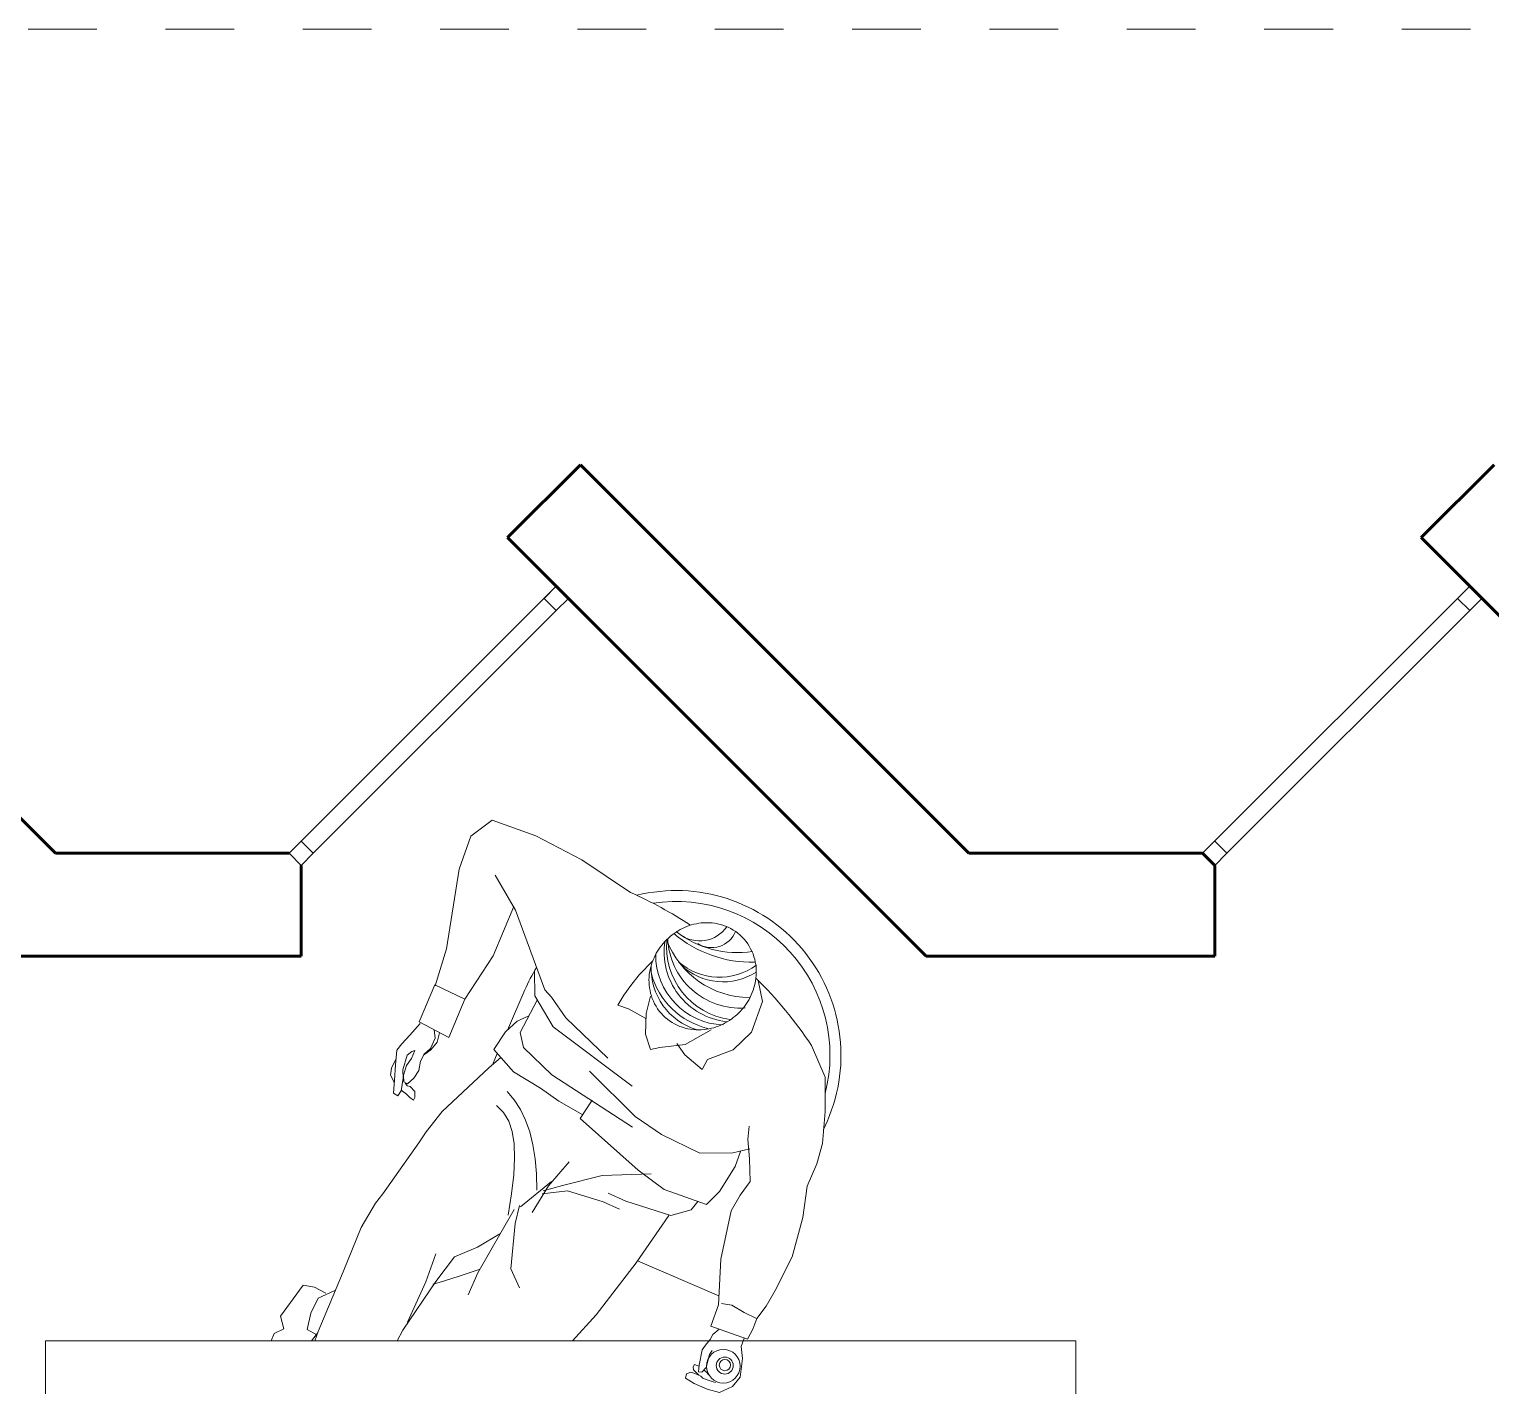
# Model space of a CAD drawing. Header units: millimetres. Extents: x 1 to 121, y 0 to 90.
# Drawn here: x 47.564 to 49.692, y 67.123 to 69.098 of the extents above; entities that cross this region are included whole.
import ezdxf

# ---------------------------------------------------------------- set-up
doc = ezdxf.new("R2010")
doc.units = ezdxf.units.MM
doc.linetypes.add('DASHED2', pattern=[0.375, 0.25, -0.125])
doc.linetypes.add('HIDDEN2', pattern=[0.1875, 0.125, -0.0625])
for name, color, linetype, lineweight in [('Equipamiento SR', 23, 'Continuous', 0), ('GRAFO 4', 7, 'Continuous', 30), ('Muros el', 144, 'Continuous', 60), ('proyecciones', 1, 'DASHED2', 5), ('Vanos', 140, 'Continuous', 5)]:
    doc.layers.add(name, color=color, linetype=linetype, lineweight=lineweight)

# ---------------------------------------------------------------- blocks, each defined once
blk = doc.blocks.new('A$C17076044')
at = {"layer": 'Equipamiento SR'}
for p, q in [((0.7034, 1.229), (0.6737, 1.2797)), ((0.7011, 1.2341), (0.6708, 1.1622)), ((0.7461, 1.1131), (0.7034, 1.229)), ((0.6708, 1.1622), (0.6298, 1.0991)), ((0.7309, 1.1401), (0.7316, 1.1042)), ((0.5858, 1.1201), (0.5634, 1.0662)), ((0.6298, 1.0991), (0.5858, 1.1201)), ((0.6917, 1.0543), (0.717, 1.1128)), ((0.6298, 1.0991), (0.6063, 1.0437)), ((0.7316, 1.1042), (0.7584, 1.0588)), ((0.6063, 1.0437), (0.5634, 1.0662)), ((0.7584, 1.0588), (0.8734, 0.9728)), ((0.6699, 1.0039), (0.6769, 1.0202)), ((1.152, 0.9094), (1.1575, 0.9222)), ((0.8297, 0.8426), (0.7717, 0.8281)), ((0.9008, 0.8449), (0.8297, 0.8426)), ((0.7717, 0.8281), (0.7439, 0.8204)), ((0.9995, 0.6671), (0.8812, 0.7182))]:
    blk.add_line(p, q, dxfattribs=at)
for points in [[(0.871, 1.2547), (0.8002, 1.3021), (0.7329, 1.3374), (0.6697, 1.3599), (0.6386, 1.3368), (0.6215, 1.2888), (0.6031, 1.1728), (0.5867, 1.1188)], [(0.8934, 1.071), (0.8682, 1.085), (0.8526, 1.0905), (0.8613, 1.105), (0.8714, 1.119), (0.8834, 1.1348), (0.9033, 1.1553)], [(0.7461, 1.1131), (0.7559, 1.1021), (0.7768, 1.0721), (0.838, 1.0136)], [(1.0569, 1.1267), (1.0631, 1.0959), (1.0472, 1.0514), (1.0205, 1.0257), (0.9828, 1.0115), (0.975, 0.9967), (0.95, 1.0182), (0.9383, 1.0349)], [(0.7352, 1.098), (0.7103, 1.0508), (0.7151, 1.029), (0.7563, 0.9892), (0.874, 0.9128)], [(0.9881, 1.0548), (0.9503, 1.0332), (0.9135, 1.0287), (0.9, 1.026), (0.8929, 1.0485), (0.8935, 1.0785), (0.9, 1.1038)], [(0.8014, 0.9311), (0.7666, 0.9506), (0.7398, 0.9699), (0.7003, 0.9937), (0.6718, 1.026), (0.689, 1.0519), (0.706, 1.0671), (0.722, 1.0748)], [(0.5645, 1.0637), (0.5498, 1.0469), (0.5379, 1.0343), (0.5307, 1.0252), (0.5288, 1.0036), (0.5275, 0.9812), (0.526, 0.9625), (0.532, 0.9587), (0.5368, 0.9659), (0.5397, 0.9844), (0.5393, 0.9962), (0.5456, 1.0178), (0.5523, 1.0233), (0.5569, 1.0248), (0.5521, 1.0131), (0.5447, 1.0026), (0.5403, 0.9887), (0.541, 0.9791), (0.5464, 0.9761), (0.5556, 0.9841), (0.5625, 0.9955), (0.5653, 1.0089), (0.5705, 1.019), (0.5799, 1.0277), (0.5866, 1.0427), (0.5848, 1.0547)], [(0.5929, 1.0505), (0.5893, 1.0365), (0.5803, 1.0255), (0.5696, 1.0177)], [(1.1343, 1.032), (1.1544, 0.9856), (1.1542, 0.9355), (1.1503, 0.8892), (1.1422, 0.8594), (1.128, 0.8268), (1.1219, 0.7813), (1.1065, 0.724), (1.0816, 0.6751), (1.0684, 0.6522), (1.0546, 0.6345), (1.049, 0.6189), (1.0412, 0.6041), (0.9877, 0.6231), (0.9988, 0.6543), (1.0024, 0.7209), (1.0173, 0.7909), (1.0305, 0.8138), (1.0451, 0.8337), (1.0443, 0.8666), (1.0418, 0.8951), (1.0437, 0.9145)], [(0.5295, 1.013), (0.5229, 0.9987), (0.5214, 0.9888), (0.527, 0.9784)], [(0.6822, 1.0142), (0.6644, 0.9993), (0.5965, 0.9356), (0.5734, 0.9062), (0.5626, 0.8899)], [(1.0446, 0.8816), (1.0197, 0.8754), (0.9718, 0.8749), (0.9162, 0.9022), (0.8778, 0.9284), (0.8111, 0.9944)], [(0.5369, 0.9667), (0.5447, 0.9611), (0.5498, 0.9559), (0.555, 0.9522), (0.5571, 0.9562), (0.557, 0.965), (0.5501, 0.9719), (0.5459, 0.9733), (0.5429, 0.9774)], [(0.7345, 0.8212), (0.734, 0.8449), (0.7321, 0.8669), (0.7288, 0.8873), (0.7241, 0.9061), (0.718, 0.9232), (0.7106, 0.9387), (0.7017, 0.9525), (0.6915, 0.9647)], [(0.693, 0.7847), (0.6977, 0.816), (0.7008, 0.8436), (0.7021, 0.8677), (0.7014, 0.8885), (0.6986, 0.9064), (0.6936, 0.9215), (0.686, 0.9342), (0.6758, 0.9447)], [(1.0312, 0.8777), (1.0233, 0.8556), (1.0006, 0.8193), (0.9815, 0.8004), (0.92, 0.8223), (0.8819, 0.8501), (0.7976, 0.9253), (0.8151, 0.952)], [(0.5101, 0.8156), (0.5626, 0.8899)], [(0.7814, 0.8623), (0.7515, 0.8277), (0.7275, 0.7886)], [(0.7561, 0.8336), (0.7105, 0.7971)], [(0.4113, 0.602), (0.4161, 0.6154), (0.4526, 0.7021), (0.4786, 0.767), (0.4996, 0.8022), (0.5101, 0.8156)], [(0.8549, 0.7934), (0.8312, 0.8044), (0.7791, 0.8204), (0.7423, 0.8159)], [(0.9689, 0.8049), (0.9594, 0.7925), (0.9296, 0.7844), (0.8641, 0.8052), (0.8382, 0.817)], [(0.7016, 0.793), (0.6488, 0.7007), (0.6346, 0.6687)], [(0.7094, 0.7988), (0.7029, 0.7726), (0.6965, 0.7065), (0.7095, 0.6791)], [(0.9266, 0.7842), (0.8793, 0.7155), (0.8209, 0.6394), (0.7862, 0.602)], [(0.6145, 0.7243), (0.6479, 0.7381), (0.6805, 0.7578)], [(0.6145, 0.7243), (0.5874, 0.6884), (0.5393, 0.6172), (0.5314, 0.602)], [(0.5874, 0.7283), (0.573, 0.6878), (0.5463, 0.6289)], [(0.6506, 0.7057), (0.6215, 0.6961), (0.5925, 0.6866), (0.5831, 0.6842)], [(0.4274, 0.6712), (0.4106, 0.6801), (0.3945, 0.683), (0.3613, 0.6378), (0.366, 0.619), (0.3523, 0.6125), (0.3476, 0.602)], [(0.4402, 0.6752), (0.4162, 0.6638), (0.4055, 0.642), (0.4, 0.6183), (0.4143, 0.6104)], [(1.0543, 0.6344), (1.0366, 0.643), (1.0182, 0.6537), (1.0034, 0.6562)], [(0.9999, 0.6186), (0.9907, 0.6112), (0.9871, 0.6035), (0.9801, 0.5953), (0.9753, 0.5888), (0.9709, 0.5663), (0.97, 0.5568), (0.9746, 0.556), (0.9811, 0.5627), (0.9859, 0.5818), (0.9897, 0.5878)], [(0.0193, 0.602), (1.5193, 0.602), (1.5193, 0.002), (0.0193, 0.002), (0.0193, 0.602)], [(0.4066, 0.602), (0.4152, 0.6129)], [(1.0362, 0.6056), (1.0318, 0.5933), (1.0339, 0.5762), (1.0307, 0.5487), (1.0194, 0.5355), (1.0007, 0.5266), (0.9827, 0.5313), (0.9636, 0.5398), (0.9508, 0.5476), (0.9522, 0.5537), (0.9588, 0.5562), (0.9646, 0.5542), (0.9731, 0.5503), (0.9762, 0.5476), (0.9842, 0.5447), (0.99, 0.5427), (0.9944, 0.5411)], [(0.9703, 0.565), (0.964, 0.5672), (0.9619, 0.5639), (0.9628, 0.5596), (0.9679, 0.5542), (0.9706, 0.5518)], [(0.9848, 0.5523), (0.9806, 0.5573), (0.9773, 0.5594)]]:
    blk.add_lwpolyline(points, dxfattribs=at)
blk.add_lwpolyline([(0.9234, 1.1858, -0.080167), (0.9464, 1.2022, -0.088923), (0.974, 1.2103, -0.104957), (1.0054, 1.207, -0.120011), (1.0336, 1.1896, -0.120011), (1.0506, 1.1612, -0.104957), (1.0536, 1.1298, -0.088923), (1.0452, 1.1022, -0.080167), (1.0286, 1.0794, -0.080167), (1.0056, 1.063, -0.088923), (0.9779, 1.055, -0.104957), (0.9465, 1.0583, -0.120011), (0.9183, 1.0757, -0.120011), (0.9013, 1.1041, -0.104957), (0.8983, 1.1355, -0.088923), (0.9067, 1.163, -0.080167)], format="xyb", close=True, dxfattribs=at)
for centre, radius in [((1.0061, 0.5648), 0.0245), ((1.0081, 0.5657), 0.0124), ((1.0083, 0.5664), 0.0082)]:
    blk.add_circle(centre, radius, dxfattribs=at)
for centre, radius, start, end in [((0.9373, 1.0175), 0.24, 336.6087, 103.7911), ((0.6188, 0.6896), 0.6188, 56.7312, 65.9471), ((0.9373, 1.0175), 0.224, 345.7018, 98.626), ((1.0483, 1.3299), 0.1769, 229.7755, 271.0457), ((1.0267, 1.3124), 0.1453, 232.0782, 278.6309), ((0.9715, 1.2324), 0.0482, 233.538, 325.1904), ((0.9889, 1.2122), 0.0378, 237.8998, 337.4085), ((1.0217, 1.1679), 0.1018, 170.8309, 263.6626), ((1.0449, 1.2311), 0.1295, 200.3929, 269.5901), ((1.0294, 1.1748), 0.1059, 173.5707, 262.6812), ((1.0304, 1.1918), 0.1054, 182.3017, 274.0227), ((1.0096, 1.1637), 0.102, 179.3354, 267.7814), ((1.0005, 1.2221), 0.0908, 228.9083, 306.1995), ((1.0056, 1.2126), 0.0881, 226.0739, 303.1726), ((0.9373, 1.0175), 0.24, 147.7958, 156.6087), ((0.9944, 1.1441), 0.0934, 177.8267, 252.7085), ((1.0088, 1.1652), 0.1113, 194.9771, 256.977), ((0.6188, 0.6896), 0.6188, 33.5945, 45.362)]:
    blk.add_arc(centre, radius, start, end, dxfattribs=at)

msp = doc.modelspace()

# ---------------------------------------------------------------- linework, layer by layer
at = {"layer": 'GRAFO 4', "linetype": 'Continuous'}
for p, q in [((47.9421, 67.8985), (47.9598, 67.8808)), ((49.2721, 67.8985), (49.2898, 67.8808))]:
    msp.add_line(p, q, dxfattribs=at)
at = {"layer": 'Muros el', "ltscale": 0.05}
for p, q in [((47.9598, 67.8808), (47.9598, 67.7485)), ((49.2721, 67.8985), (49.2898, 67.8808)), ((49.2898, 67.8808), (49.2898, 67.7485)), ((47.5399, 67.7485), (47.9598, 67.7485))]:
    msp.add_line(p, q, dxfattribs=at)
for points in [[(47.602, 67.8985), (47.0363, 68.4642)], [(48.3663, 68.4642), (48.2603, 68.3581)], [(48.932, 67.8985), (48.3663, 68.4642)], [(49.6964, 68.4642), (49.5903, 68.3581)], [(48.2603, 68.3581), (48.8699, 67.7485)], [(49.5903, 68.3581), (50.262, 67.6864)], [(47.9421, 67.8985), (47.602, 67.8985)], [(48.932, 67.8985), (49.2721, 67.8985)], [(48.8699, 67.7485), (49.2898, 67.7485)]]:
    msp.add_lwpolyline(points, dxfattribs=at)
at = {"layer": 'proyecciones', "linetype": 'HIDDEN2', "ltscale": 0.5}
msp.add_lwpolyline([(60.462, 67.8985), (60.462, 69.0985), (31.662, 69.0985), (31.662, 67.8985)], dxfattribs=at)
at = {"layer": 'Vanos', "color": 7, "linetype": 'Continuous'}
for p, q in [((47.9421, 67.8985), (48.331, 68.2874)), ((48.331, 68.2874), (48.3133, 68.2697)), ((48.331, 68.2874), (48.3487, 68.2697)), ((49.2721, 67.8985), (49.661, 68.2874)), ((49.661, 68.2874), (49.6433, 68.2697)), ((49.661, 68.2874), (49.6787, 68.2697)), ((48.3133, 68.2697), (48.331, 68.252)), ((48.331, 68.252), (48.3487, 68.2697)), ((49.6433, 68.2697), (49.661, 68.252)), ((49.661, 68.252), (49.6787, 68.2697)), ((47.9774, 67.8985), (48.331, 68.252)), ((49.3075, 67.8985), (49.661, 68.252)), ((47.9774, 67.8985), (47.9598, 67.9162)), ((49.3075, 67.8985), (49.2898, 67.9162)), ((47.9598, 67.8808), (47.9774, 67.8985)), ((49.2898, 67.8808), (49.3075, 67.8985))]:
    msp.add_line(p, q, dxfattribs=at)

# ---------------------------------------------------------------- block references
at = {"layer": 'Equipamiento SR'}
msp.add_blockref('A$C17076044', (47.5683, 66.5867), dxfattribs=at)

doc.saveas('drawing.dxf')
